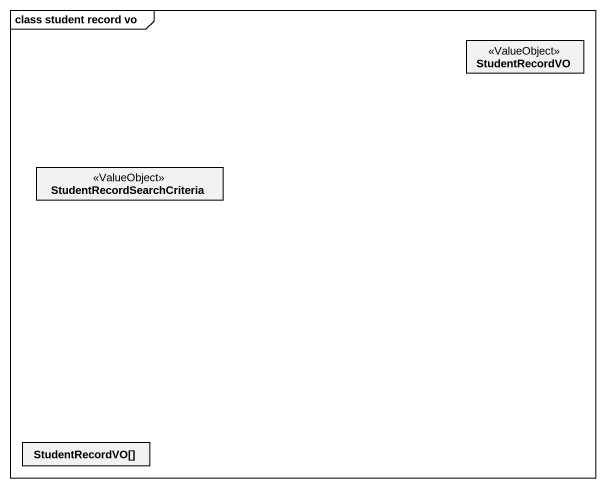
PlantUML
@startuml
mainframe class student record vo
hide circle
hide empty members
class StudentRecordVO <<ValueObject>>
class StudentRecordSearchCriteria <<ValueObject>>
class "StudentRecordVO[]" as StudentRecordVO_2
@enduml
